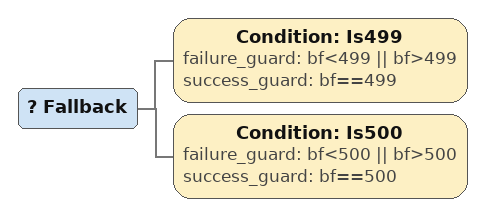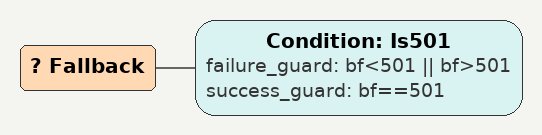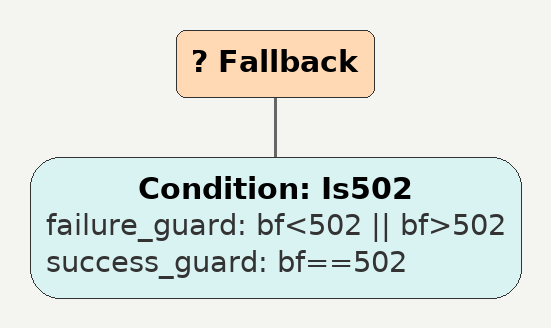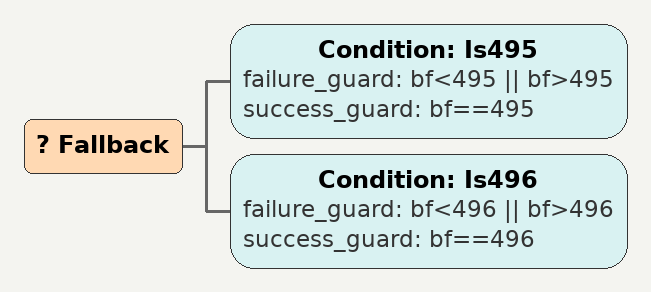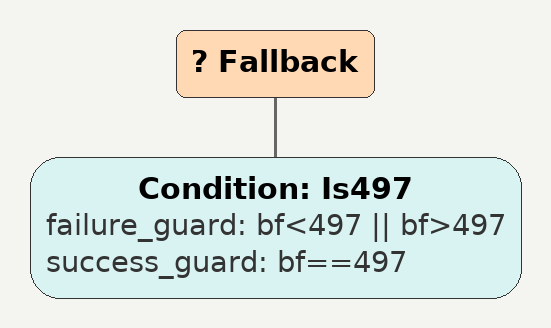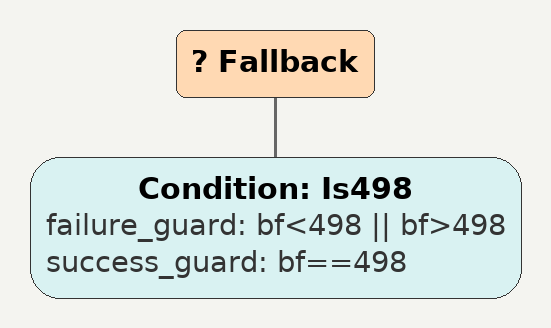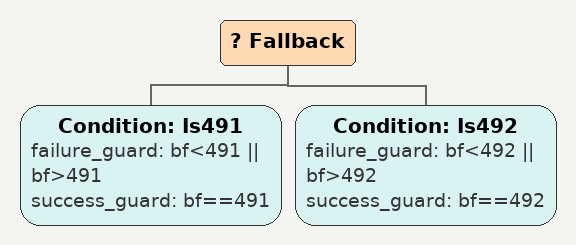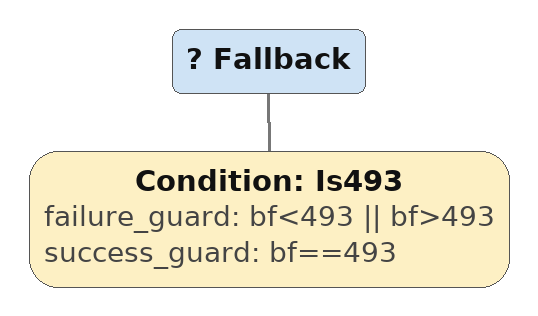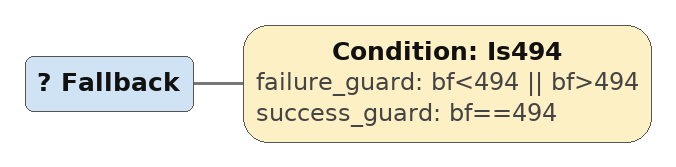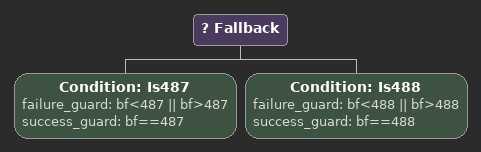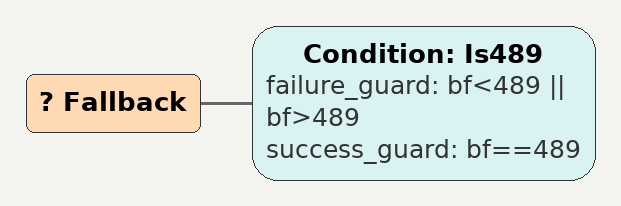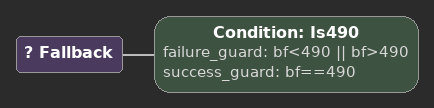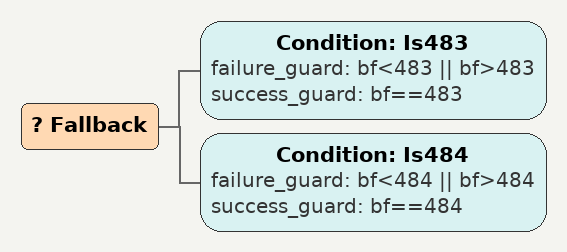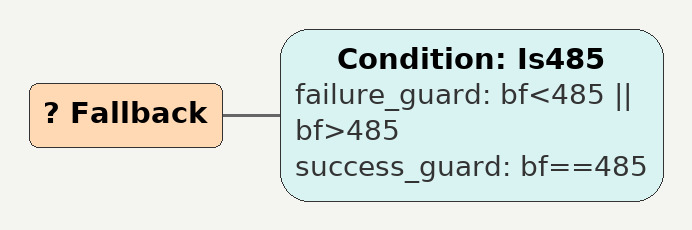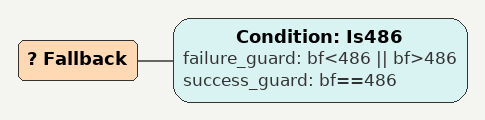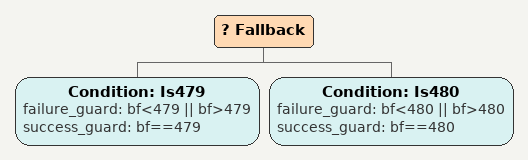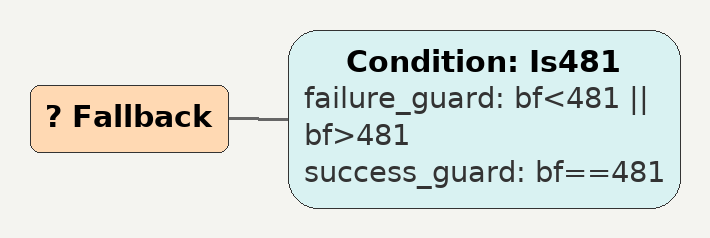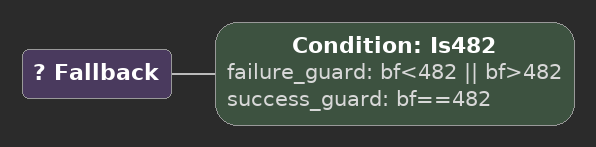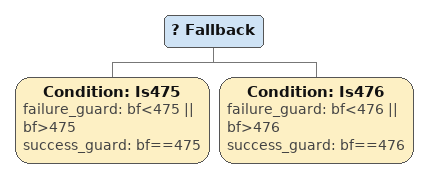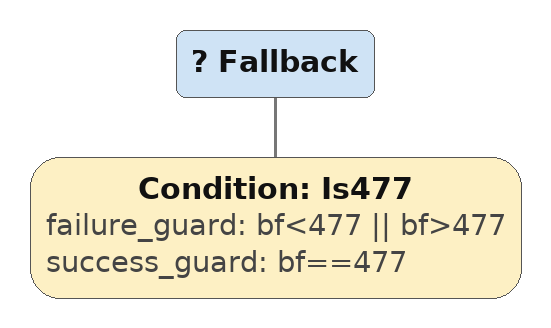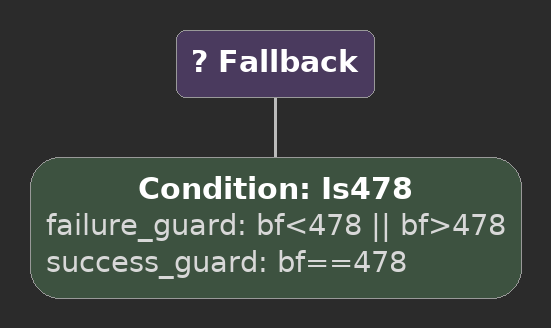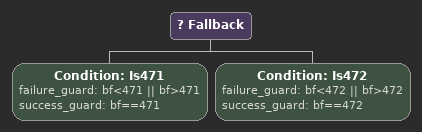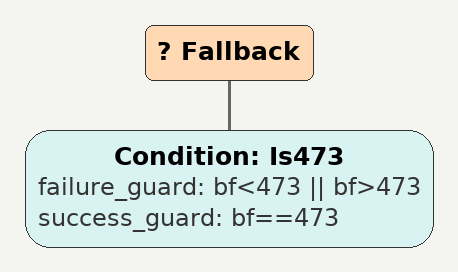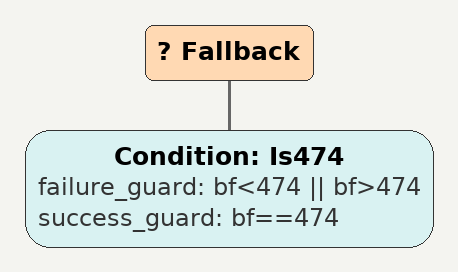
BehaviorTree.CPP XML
<Fallback>
    <Condition ID="Is499" failure_guard="bf&lt;499 || bf>499" success_guard="bf==499"/>
    <Condition ID="Is500" failure_guard="bf&lt;500 || bf>500" success_guard="bf==500"/>
        sequence498
        sequence
        children {
        } end_children
    } end_composite
</Fallback>

<Fallback>
    <Condition ID="Is501" failure_guard="bf&lt;501 || bf>501" success_guard="bf==501"/>
        sequence498
        sequence
        children {
        } end_children
    } end_composite
</Fallback>

<Fallback>
    <Condition ID="Is502" failure_guard="bf&lt;502 || bf>502" success_guard="bf==502"/>
        sequence498
        sequence
        children {
        } end_children
    } end_composite
</Fallback>

<Fallback>
    <Condition ID="Is495" failure_guard="bf&lt;495 || bf>495" success_guard="bf==495"/>
    <Condition ID="Is496" failure_guard="bf&lt;496 || bf>496" success_guard="bf==496"/>
        sequence494
        sequence
        children {
        } end_children
    } end_composite
</Fallback>

<Fallback>
    <Condition ID="Is497" failure_guard="bf&lt;497 || bf>497" success_guard="bf==497"/>
        sequence494
        sequence
        children {
        } end_children
    } end_composite
</Fallback>

<Fallback>
    <Condition ID="Is498" failure_guard="bf&lt;498 || bf>498" success_guard="bf==498"/>
        sequence494
        sequence
        children {
        } end_children
    } end_composite
</Fallback>

<Fallback>
    <Condition ID="Is491" failure_guard="bf&lt;491 || bf>491" success_guard="bf==491"/>
    <Condition ID="Is492" failure_guard="bf&lt;492 || bf>492" success_guard="bf==492"/>
        sequence490
        sequence
        children {
        } end_children
    } end_composite
</Fallback>

<Fallback>
    <Condition ID="Is493" failure_guard="bf&lt;493 || bf>493" success_guard="bf==493"/>
        sequence490
        sequence
        children {
        } end_children
    } end_composite
</Fallback>

<Fallback>
    <Condition ID="Is494" failure_guard="bf&lt;494 || bf>494" success_guard="bf==494"/>
        sequence490
        sequence
        children {
        } end_children
    } end_composite
</Fallback>

<Fallback>
    <Condition ID="Is487" failure_guard="bf&lt;487 || bf>487" success_guard="bf==487"/>
    <Condition ID="Is488" failure_guard="bf&lt;488 || bf>488" success_guard="bf==488"/>
        sequence486
        sequence
        children {
        } end_children
    } end_composite
</Fallback>

<Fallback>
    <Condition ID="Is489" failure_guard="bf&lt;489 || bf>489" success_guard="bf==489"/>
        sequence486
        sequence
        children {
        } end_children
    } end_composite
</Fallback>

<Fallback>
    <Condition ID="Is490" failure_guard="bf&lt;490 || bf>490" success_guard="bf==490"/>
        sequence486
        sequence
        children {
        } end_children
    } end_composite
</Fallback>

<Fallback>
    <Condition ID="Is483" failure_guard="bf&lt;483 || bf>483" success_guard="bf==483"/>
    <Condition ID="Is484" failure_guard="bf&lt;484 || bf>484" success_guard="bf==484"/>
        sequence482
        sequence
        children {
        } end_children
    } end_composite
</Fallback>

<Fallback>
    <Condition ID="Is485" failure_guard="bf&lt;485 || bf>485" success_guard="bf==485"/>
        sequence482
        sequence
        children {
        } end_children
    } end_composite
</Fallback>

<Fallback>
    <Condition ID="Is486" failure_guard="bf&lt;486 || bf>486" success_guard="bf==486"/>
        sequence482
        sequence
        children {
        } end_children
    } end_composite
</Fallback>

<Fallback>
    <Condition ID="Is479" failure_guard="bf&lt;479 || bf>479" success_guard="bf==479"/>
    <Condition ID="Is480" failure_guard="bf&lt;480 || bf>480" success_guard="bf==480"/>
        sequence478
        sequence
        children {
        } end_children
    } end_composite
</Fallback>

<Fallback>
    <Condition ID="Is481" failure_guard="bf&lt;481 || bf>481" success_guard="bf==481"/>
        sequence478
        sequence
        children {
        } end_children
    } end_composite
</Fallback>

<Fallback>
    <Condition ID="Is482" failure_guard="bf&lt;482 || bf>482" success_guard="bf==482"/>
        sequence478
        sequence
        children {
        } end_children
    } end_composite
</Fallback>

<Fallback>
    <Condition ID="Is475" failure_guard="bf&lt;475 || bf>475" success_guard="bf==475"/>
    <Condition ID="Is476" failure_guard="bf&lt;476 || bf>476" success_guard="bf==476"/>
        sequence474
        sequence
        children {
        } end_children
    } end_composite
</Fallback>

<Fallback>
    <Condition ID="Is477" failure_guard="bf&lt;477 || bf>477" success_guard="bf==477"/>
        sequence474
        sequence
        children {
        } end_children
    } end_composite
</Fallback>

<Fallback>
    <Condition ID="Is478" failure_guard="bf&lt;478 || bf>478" success_guard="bf==478"/>
        sequence474
        sequence
        children {
        } end_children
    } end_composite
</Fallback>

<Fallback>
    <Condition ID="Is471" failure_guard="bf&lt;471 || bf>471" success_guard="bf==471"/>
    <Condition ID="Is472" failure_guard="bf&lt;472 || bf>472" success_guard="bf==472"/>
        sequence470
        sequence
        children {
        } end_children
    } end_composite
</Fallback>

<Fallback>
    <Condition ID="Is473" failure_guard="bf&lt;473 || bf>473" success_guard="bf==473"/>
        sequence470
        sequence
        children {
        } end_children
    } end_composite
</Fallback>

<Fallback>
    <Condition ID="Is474" failure_guard="bf&lt;474 || bf>474" success_guard="bf==474"/>
        sequence470
        sequence
        children {
        } end_children
    } end_composite
</Fallback>
